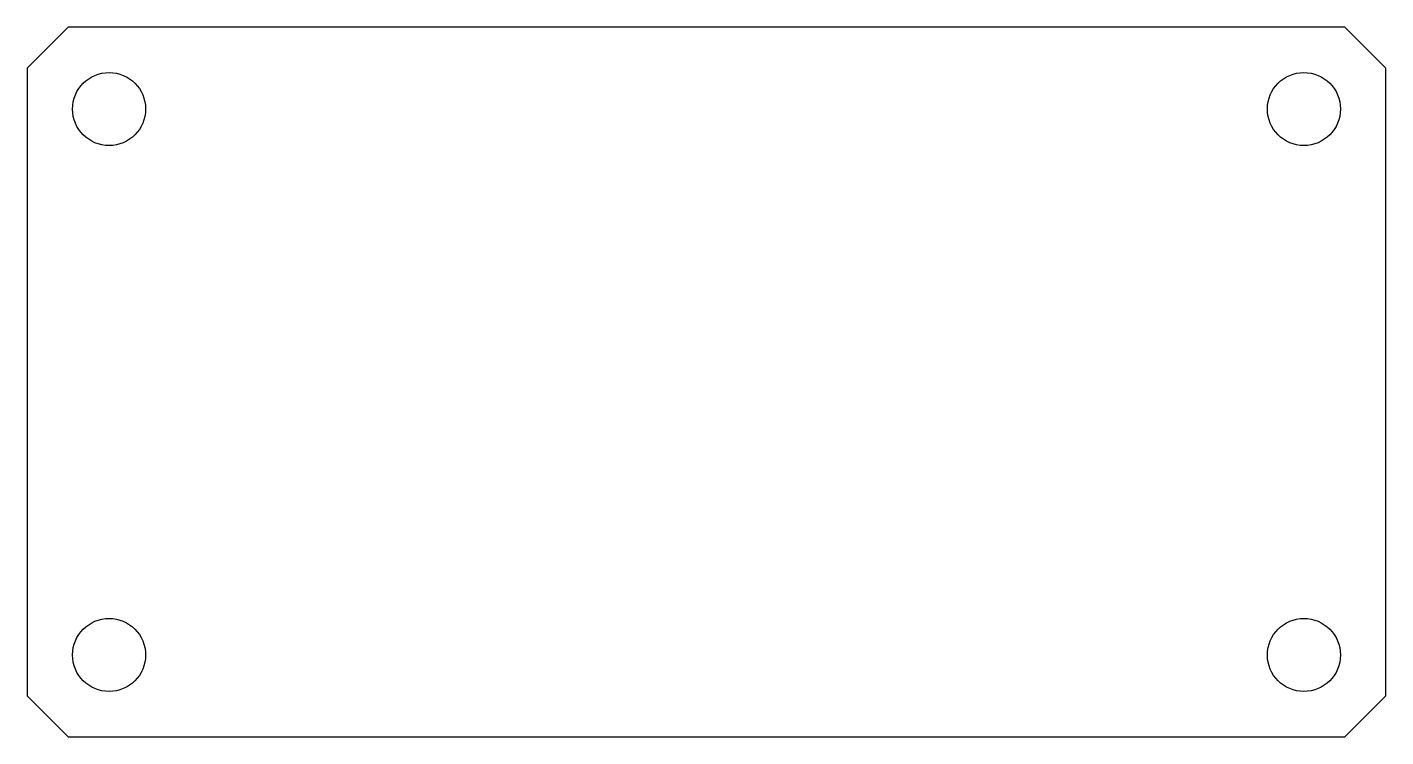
# Model space of a CAD drawing. Header units: millimetres. Extents: x -6 to 193, y 0 to 104.
import ezdxf

# ---------------------------------------------------------------- set-up
doc = ezdxf.new("R2010")
doc.units = ezdxf.units.MM

msp = doc.modelspace()

# ---------------------------------------------------------------- linework, layer by layer
msp.add_lwpolyline([(-6, 6), (0, 0), (187, 0), (193, 6), (193, 98), (187, 104), (0, 104), (-6, 98)], close=True)
for centre in [(6, 92), (181, 92), (6, 12), (181, 12)]:
    msp.add_circle(centre, 5.35)

doc.saveas('drawing.dxf')
